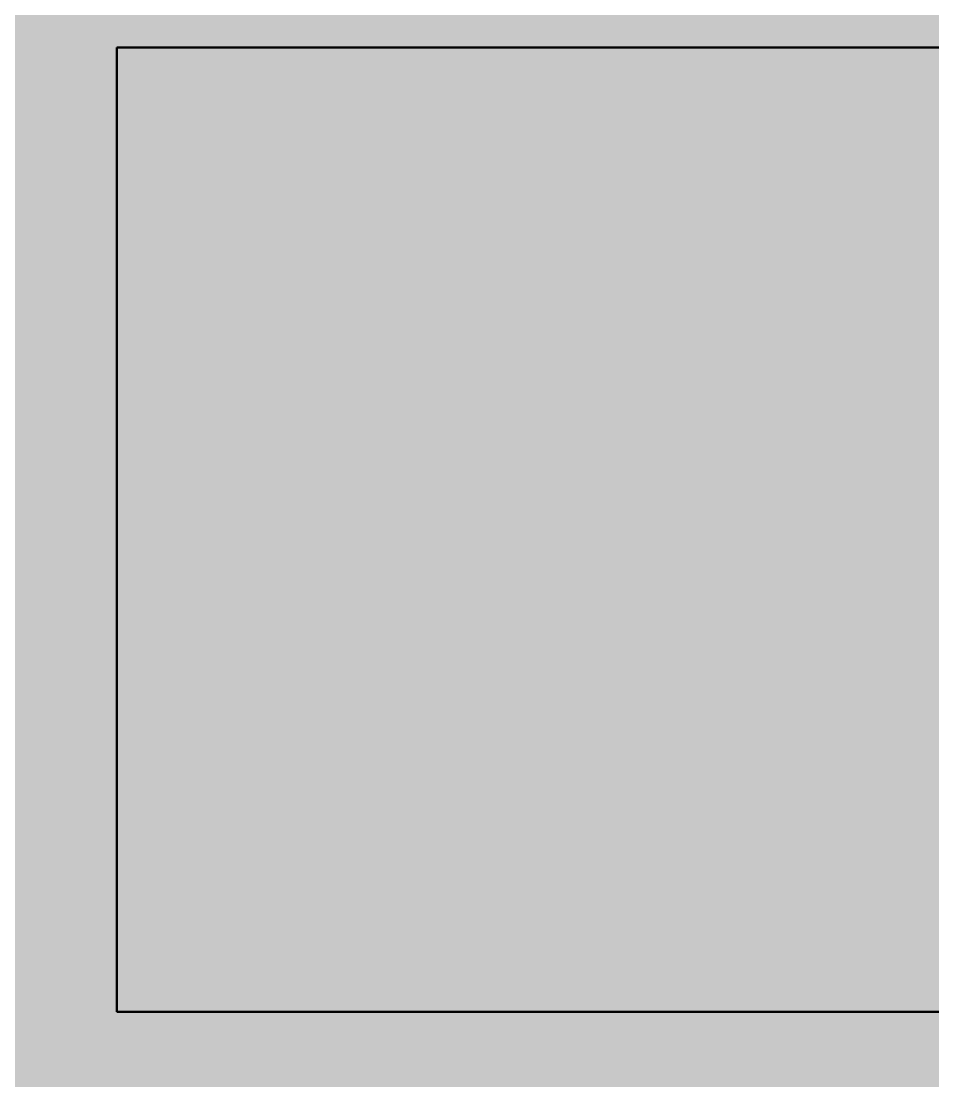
# Model space of a CAD drawing. Header units: millimetres. Extents: x 1888 to 5216, y -493 to 3278.
# Drawn here: x 2956 to 4024, y 749 to 1990 of the extents above; entities that cross this region are included whole.
import ezdxf

# ---------------------------------------------------------------- set-up
doc = ezdxf.new("R2010")
doc.units = ezdxf.units.MM
doc.header["$LTSCALE"] = 0.25
doc.linetypes.add('CENTER2', pattern=[28.575, 19.05, -3.175, 3.175, -3.175])
doc.layers.add('cu', color=7, linetype='Continuous', lineweight=50)
doc.layers.add('dianhua', color=7, linetype='CENTER2', lineweight=25)

msp = doc.modelspace()

# ---------------------------------------------------------------- hatches: boundary and pattern name
at = {"layer": 'dianhua', "true_color": 0xf8f6b0}
h = msp.add_hatch(color=51, dxfattribs=at)
h.dxf.hatch_style = 1
h.paths.add_polyline_path([(2618.255, 2409.538), (2968.255, 2409.538, -0.27817928), (2835.59, 2489.538), (2468.255, 2489.538), (2468.255, 1579.538), (2618.255, 1579.538)])
h.paths.add_polyline_path([(4568.255, 2489.538), (3100.92, 2489.538, -0.27817928), (2968.255, 2409.538), (4568.255, 2409.538)])
h.paths.add_polyline_path([(3378.255, 379.538), (2618.255, 379.538), (2618.255, 999.538), (2468.255, 999.538), (2468.255, 89.538), (3378.255, 89.538)])
h.paths.add_polyline_path([(4868.255, 379.538), (3958.255, 379.538), (3958.255, 89.538), (4868.255, 89.538)])
h.paths.add_polyline_path([(4418.255, 1959.538), (3068.255, 1959.538), (3068.255, 829.538), (4418.255, 829.538)])
at = {"layer": 'dianhua'}
h = msp.add_hatch(color=8, dxfattribs=at)
h.dxf.hatch_style = 1
h.paths.add_polyline_path([(4868.255, 2189.538), (4568.255, 2189.538), (4568.255, 2409.538), (2618.255, 2409.538), (2618.255, 999.538), (2618.255, 379.538), (3958.255, 379.538), (4868.255, 379.538)])
h.paths.add_polyline_path([(3068.255, 1959.538), (4418.255, 1959.538), (4418.255, 829.538), (3068.255, 829.538)], flags=16)

# ---------------------------------------------------------------- linework, layer by layer
at = {"layer": 'cu'}
for p, q in [((4418.255, 1959.538), (3068.255, 1959.538)), ((3068.255, 1959.538), (3068.255, 829.538)), ((3068.255, 829.538), (4418.255, 829.538))]:
    msp.add_line(p, q, dxfattribs=at)

doc.saveas('drawing.dxf')
